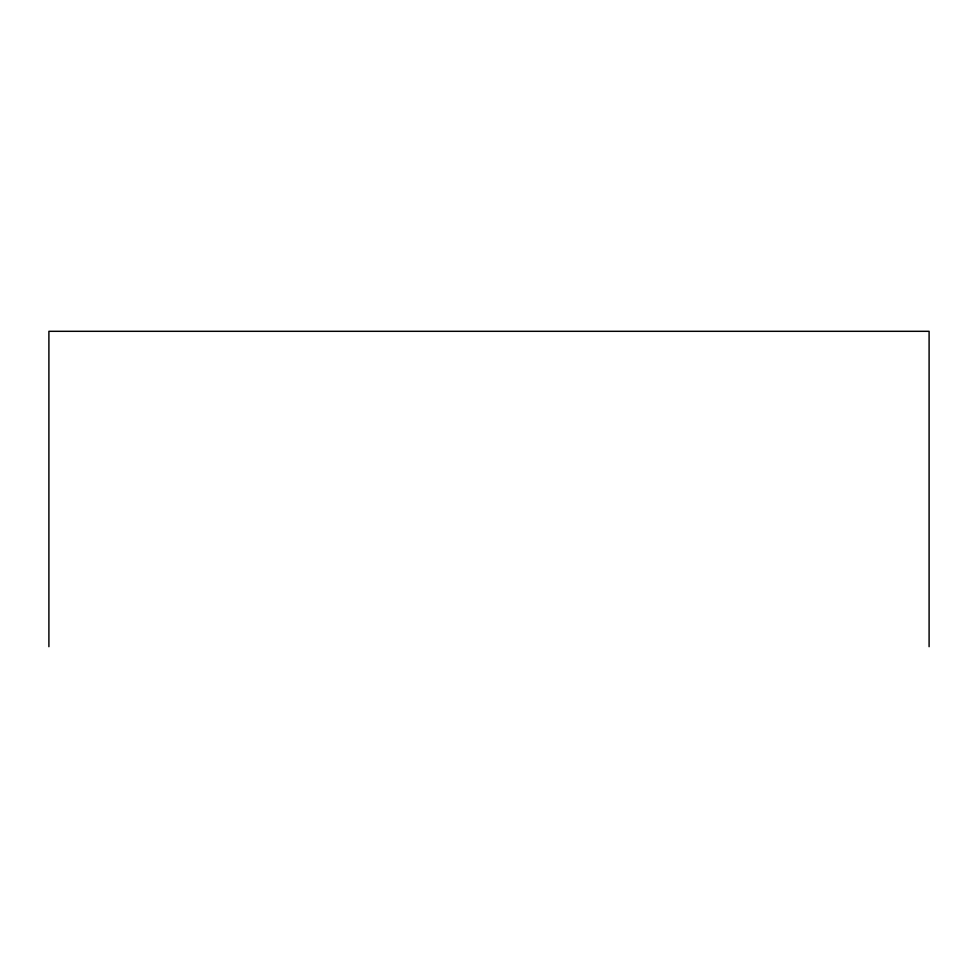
<?xml version="1.0" encoding="UTF-8"?>
<svg xmlns="http://www.w3.org/2000/svg" width="978" height="978" viewBox="0 0 978 978"><rect width="100%" height="100%" fill="white"/><g stroke="black" fill="none" stroke-linecap="round" stroke-linejoin="round"><path stroke-width="1.47" d="M929.1 646.69L929.1 331.31L48.9 331.31L48.9 646.69"/></g></svg>
